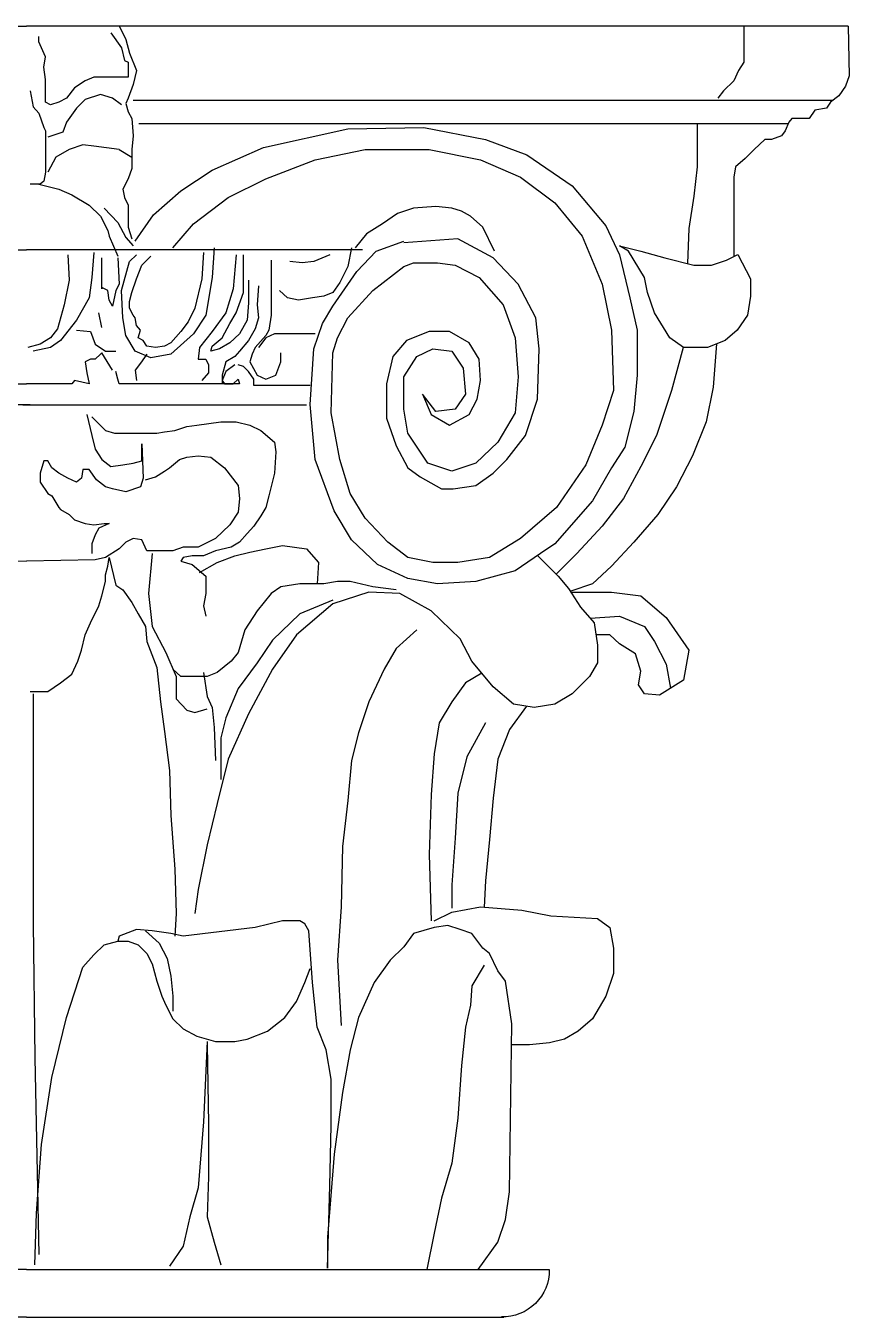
# Model space of a CAD drawing. Header units: metres. Extents: x 2217 to 2595, y -381 to -273.
# Drawn here: x 2354.7901 to 2355.0629, y -371.971 to -371.5432 of the extents above; entities that cross this region are included whole.
import ezdxf

# ---------------------------------------------------------------- set-up
doc = ezdxf.new("R2010")
doc.units = ezdxf.units.M
doc.header["$LTSCALE"] = 0.5
doc.header["$MEASUREMENT"] = 0
doc.layers.add('0-COLH', color=7, linetype='Continuous')

# ---------------------------------------------------------------- blocks, each defined once
blk = doc.blocks.new('dd')
at = {"layer": '0-COLH', "ltscale": 0.5}
for p, q in [((-0.47373, 10.20842, 0.01584), (-0.47435, 10.1757, 0.01584)), ((-0.47373, 10.20842, 0.01584), (-0.22007, 10.20842, 0.01584)), ((-0.40455, 10.20873, 0.01584), (-0.40455, 10.19502, 0.01584)), ((-0.22007, 10.20842, 0.01584), (0.07068, 10.20842, 0.01584)), ((0.00929, 10.20873, 0.01584), (0.00492, 10.1997, 0.01584)), ((0.61508, 10.20842, 0.01584), (0.07068, 10.20842, 0.01584)), ((0.00492, 10.1997, 0.01584), (0.00243, 10.19066, 0.01584)), ((0.0149, 10.20406, 0.01584), (0.00773, 10.19409, 0.01584)), ((0.05821, 10.18817, 0.01584), (0.06257, 10.19814, 0.01584)), ((0.06257, 10.19814, 0.01584), (0.06257, 10.20157, 0.01584)), ((-0.40455, 10.19502, 0.01584), (-0.40455, 10.18474, 0.01584)), ((0.00243, 10.19066, 0.01584), (-0.00224, 10.17913, 0.01584)), ((0.00773, 10.19409, 0.01584), (0.00586, 10.18567, 0.01584)), ((-0.40455, 10.18474, 0.01584), (-0.40112, 10.17913, 0.01584)), ((0.00586, 10.18567, 0.01584), (0.00337, 10.18474, 0.01584)), ((0.00337, 10.18474, 0.01584), (0.00337, 10.17477, 0.01584)), ((0.05915, 10.18131, 0.01584), (0.05821, 10.18817, 0.01584)), ((0.05821, 10.17321, 0.01584), (0.05915, 10.18131, 0.01584)), ((-0.47435, 10.1757, 0.01584), (-0.47186, 10.16884, 0.01584)), ((-0.40112, 10.17913, 0.01584), (-0.39801, 10.17227, 0.01584)), ((-0.39801, 10.17227, 0.01584), (-0.39115, 10.16573, 0.01584)), ((-0.00224, 10.17913, 0.01584), (-0.00006, 10.16978, 0.01584)), ((0.00337, 10.17477, 0.01584), (0.02611, 10.17477, 0.01584)), ((0.02611, 10.17477, 0.01584), (0.03172, 10.17227, 0.01584)), ((0.03172, 10.17227, 0.01584), (0.03889, 10.1676, 0.01584)), ((0.05821, 10.1676, 0.01584), (0.05821, 10.17321, 0.01584)), ((-0.47186, 10.16884, 0.01584), (-0.4675, 10.1623, 0.01584)), ((-0.39115, 10.16573, 0.01584), (-0.38741, 10.16074, 0.01584)), ((-0.00006, 10.16978, 0.01584), (0.00337, 10.16074, 0.01584)), ((0.03889, 10.1676, 0.01584), (0.04419, 10.16074, 0.01584)), ((0.05821, 10.15825, 0.01584), (0.05821, 10.1676, 0.01584)), ((0.06818, 10.16573, 0.01584), (0.06631, 10.15513, 0.01584)), ((-0.4675, 10.1623, 0.01584), (-0.46189, 10.15825, 0.01584)), ((-0.00006, 10.1595, 0.01584), (-0.46376, 10.1595, 0.01584)), ((-0.46189, 10.15825, 0.01584), (-0.4594, 10.1542, 0.01584)), ((0.00337, 10.16074, 0.01584), (0.00492, 10.15731, 0.01584)), ((0.00492, 10.15731, 0.01584), (0.00337, 10.15171, 0.01584)), ((0.00773, 10.15638, 0.01584), (0.01365, 10.16074, 0.01584)), ((0.01365, 10.16074, 0.01584), (0.02175, 10.16324, 0.01584)), ((0.02175, 10.16324, 0.01584), (0.03172, 10.15981, 0.01584)), ((0.03172, 10.15981, 0.01584), (0.03764, 10.1542, 0.01584)), ((0.04419, 10.16074, 0.01584), (0.04917, 10.15825, 0.01584)), ((0.04917, 10.15825, 0.01584), (0.05478, 10.15638, 0.01584)), ((0.05478, 10.15638, 0.01584), (0.05821, 10.15825, 0.01584)), ((0.06631, 10.15513, 0.01584), (0.06257, 10.15077, 0.01584)), ((-0.4594, 10.1542, 0.01584), (-0.45161, 10.15295, 0.01584)), ((-0.45161, 10.15295, 0.01584), (-0.44787, 10.14734, 0.01584)), ((-0.44787, 10.14734, 0.01584), (-0.43634, 10.14734, 0.01584)), ((-0.43634, 10.14734, 0.01584), (-0.43447, 10.14485, 0.01584)), ((0.00087, 10.14734, 0.01584), (-0.00006, 10.13581, 0.01584)), ((0.00337, 10.15171, 0.01584), (0.00087, 10.14734, 0.01584)), ((0.03764, 10.1542, 0.01584), (0.04419, 10.14485, 0.01584)), ((0.06257, 10.15077, 0.01584), (0.05915, 10.14142, 0.01584)), ((-0.43447, 10.14485, 0.01584), (-0.43197, 10.13924, 0.01584)), ((-0.0038, 10.14391, 0.01584), (-0.43415, 10.14391, 0.01584)), ((-0.43197, 10.13924, 0.01584), (-0.42948, 10.13581, 0.01584)), ((-0.3737, 10.14391, 0.01584), (-0.3737, 10.11525, 0.01584)), ((-0.19265, 10.14142, 0.01584), (-0.23347, 10.13332, 0.01584)), ((-0.14216, 10.14049, 0.01584), (-0.19265, 10.14142, 0.01584)), ((-0.08638, 10.12802, 0.01584), (-0.14216, 10.14049, 0.01584)), ((0.04419, 10.14485, 0.01584), (0.04668, 10.13831, 0.01584)), ((0.04668, 10.13831, 0.01584), (0.05665, 10.13488, 0.01584)), ((0.05915, 10.14142, 0.01584), (0.05821, 10.13924, 0.01584)), ((0.05821, 10.13924, 0.01584), (0.05821, 10.13145, 0.01584)), ((-0.42948, 10.13581, 0.01584), (-0.42294, 10.13332, 0.01584)), ((-0.42294, 10.13332, 0.01584), (-0.41857, 10.13332, 0.01584)), ((-0.41857, 10.13332, 0.01584), (-0.41141, 10.12678, 0.01584)), ((-0.23347, 10.13332, 0.01584), (-0.26089, 10.12335, 0.01584)), ((-0.00006, 10.13581, 0.01584), (0.00087, 10.12678, 0.01584)), ((0.02611, 10.12896, 0.01584), (0.03328, 10.12989, 0.01584)), ((0.03328, 10.12989, 0.01584), (0.04232, 10.12678, 0.01584)), ((0.05821, 10.13145, 0.01584), (0.05821, 10.12179, 0.01584)), ((-0.41141, 10.12678, 0.01584), (-0.40548, 10.12085, 0.01584)), ((-0.40548, 10.12085, 0.01584), (-0.39894, 10.11525, 0.01584)), ((-0.26089, 10.12335, 0.01584), (-0.29081, 10.10278, 0.01584)), ((-0.19607, 10.12678, 0.01584), (-0.23004, 10.11992, 0.01584)), ((-0.15369, 10.12678, 0.01584), (-0.19607, 10.12678, 0.01584)), ((-0.12066, 10.11992, 0.01584), (-0.15369, 10.12678, 0.01584)), ((-0.05242, 10.11306, 0.01584), (-0.08638, 10.12802, 0.01584)), ((0.00087, 10.12678, 0.01584), (0.00087, 10.11431, 0.01584)), ((0.00929, 10.12678, 0.01584), (0.00087, 10.12179, 0.01584)), ((0.00929, 10.12678, 0.01584), (0.02611, 10.12896, 0.01584)), ((0.04232, 10.12678, 0.01584), (0.05136, 10.12179, 0.01584)), ((0.05136, 10.12179, 0.01584), (0.05665, 10.11182, 0.01584)), ((0.05821, 10.12179, 0.01584), (0.05821, 10.11182, 0.01584)), ((-0.39894, 10.11525, 0.01584), (-0.39801, 10.10839, 0.01584)), ((-0.3737, 10.11525, 0.01584), (-0.37152, 10.09592, 0.01584)), ((-0.23004, 10.11992, 0.01584), (-0.25653, 10.10839, 0.01584)), ((-0.08794, 10.10745, 0.01584), (-0.12066, 10.11992, 0.01584)), ((-0.03154, 10.09935, 0.01584), (-0.05242, 10.11306, 0.01584)), ((0.00087, 10.11431, 0.01584), (0.00337, 10.10745, 0.01584)), ((-0.39801, 10.10839, 0.01584), (-0.39801, 10.05604, 0.01584)), ((-0.25653, 10.10839, 0.01584), (-0.27928, 10.09156, 0.01584)), ((-0.06301, 10.09499, 0.01584), (-0.08794, 10.10745, 0.01584)), ((0.00337, 10.10745, 0.01584), (0.00679, 10.1006, 0.01584)), ((0.06257, 10.10372, 0.01584), (0.04917, 10.1006, 0.01584)), ((0.05821, 10.11182, 0.01584), (0.05915, 10.1059, 0.01584)), ((0.05915, 10.1059, 0.01584), (0.06164, 10.10372, 0.01584)), ((0.06164, 10.10372, 0.01584), (0.06818, 10.10372, 0.01584)), ((-0.37152, 10.09592, 0.01584), (-0.36809, 10.07442, 0.01584)), ((-0.29081, 10.10278, 0.01584), (-0.31324, 10.07629, 0.01584)), ((-0.03995, 10.07754, 0.01584), (-0.06301, 10.09499, 0.01584)), ((-0.01346, 10.08346, 0.01584), (-0.03154, 10.09935, 0.01584)), ((0.00586, 10.09499, 0.01584), (0.00337, 10.09, 0.01584)), ((0.00679, 10.1006, 0.01584), (0.00586, 10.09499, 0.01584)), ((0.04076, 10.09686, 0.01584), (0.02923, 10.09, 0.01584)), ((0.04917, 10.1006, 0.01584), (0.04076, 10.09686, 0.01584)), ((-0.27928, 10.09156, 0.01584), (-0.29735, 10.06944, 0.01584)), ((-0.21758, 10.08595, 0.01584), (-0.21103, 10.08782, 0.01584)), ((-0.21103, 10.08782, 0.01584), (-0.20044, 10.08907, 0.01584)), ((-0.20044, 10.08907, 0.01584), (-0.18579, 10.08782, 0.01584)), ((-0.18579, 10.08782, 0.01584), (-0.1752, 10.08439, 0.01584)), ((0.00337, 10.09, 0.01584), (0.00337, 10.08252, 0.01584)), ((0.01926, 10.08782, 0.01584), (0.01022, 10.07847, 0.01584)), ((0.02923, 10.09, 0.01584), (0.02175, 10.08252, 0.01584)), ((-0.2316, 10.07536, 0.01584), (-0.2235, 10.08252, 0.01584)), ((-0.2235, 10.08252, 0.01584), (-0.21758, 10.08595, 0.01584)), ((-0.1752, 10.08439, 0.01584), (-0.16522, 10.07754, 0.01584)), ((-0.00131, 10.06601, 0.01584), (-0.01346, 10.08346, 0.01584)), ((0.00337, 10.08252, 0.01584), (0.00337, 10.07536, 0.01584)), ((0.01022, 10.07847, 0.01584), (0.00492, 10.0685, 0.01584)), ((0.02175, 10.08252, 0.01584), (0.01676, 10.07318, 0.01584)), ((-0.36809, 10.07442, 0.01584), (-0.36716, 10.05136, 0.01584)), ((-0.31324, 10.07629, 0.01584), (-0.32228, 10.05697, 0.01584)), ((-0.29735, 10.06944, 0.01584), (-0.31075, 10.03765, 0.01584)), ((-0.23939, 10.05946, 0.01584), (-0.2316, 10.07536, 0.01584)), ((-0.16522, 10.07754, 0.01584), (-0.15463, 10.07099, 0.01584)), ((-0.15463, 10.07099, 0.01584), (-0.14715, 10.06165, 0.01584)), ((-0.02624, 10.06165, 0.01584), (-0.03995, 10.07754, 0.01584)), ((0.00337, 10.07536, 0.01584), (0.00087, 10.06757, 0.01584)), ((0.01583, 10.06944, 0.01584), (0.01022, 10.05604, 0.01584)), ((0.01676, 10.07318, 0.01584), (0.01583, 10.06944, 0.01584)), ((-0.32228, 10.06289, 0.01584), (-0.3363, 10.05946, 0.01584)), ((-0.3282, 10.05946, 0.01584), (-0.32228, 10.06289, 0.01584)), ((-0.23845, 10.0551, 0.01584), (-0.21508, 10.06757, 0.01584)), ((-0.21508, 10.06757, 0.01584), (-0.17925, 10.06507, 0.01584)), ((-0.16086, 10.05946, 0.01584), (-0.17925, 10.06601, 0.01584)), ((-0.14466, 10.06165, 0.01584), (-0.14216, 10.04918, 0.01584)), ((-0.05366, 10.06165, 0.01584), (-0.05242, 10.04201, 0.01584)), ((0.00492, 10.0685, 0.01584), (-0.00006, 10.06289, 0.01584)), ((-0.4005, 10.05728, 0.01584), (-0.40891, 10.04108, 0.01584)), ((-0.39302, 10.05354, 0.01584), (-0.4005, 10.05728, 0.01584)), ((-0.38305, 10.05012, 0.01584), (-0.39302, 10.05354, 0.01584)), ((-0.3522, 10.0551, 0.01584), (-0.37152, 10.05012, 0.01584)), ((-0.3363, 10.05946, 0.01584), (-0.3522, 10.0551, 0.01584)), ((-0.3388, 10.04201, 0.01584), (-0.3282, 10.05946, 0.01584)), ((-0.32228, 10.05697, 0.01584), (-0.32914, 10.02861, 0.01584)), ((-0.25497, 10.03765, 0.01584), (-0.23845, 10.0551, 0.01584)), ((-0.14808, 10.04606, 0.01584), (-0.16086, 10.05946, 0.01584)), ((-0.15182, 10.0604, 0.01584), (0.07068, 10.0604, 0.01584)), ((-0.13032, 10.05697, 0.01584), (-0.11973, 10.05261, 0.01584)), ((-0.11973, 10.05261, 0.01584), (-0.11194, 10.05167, 0.01584)), ((-0.11194, 10.05167, 0.01584), (-0.10383, 10.05261, 0.01584)), ((-0.09137, 10.05354, 0.01584), (-0.09137, 10.03329, 0.01584)), ((-0.07298, 10.0551, 0.01584), (-0.07298, 10.05697, 0.01584)), ((-0.07298, 10.04606, 0.01584), (-0.07298, 10.0551, 0.01584)), ((-0.06831, 10.05697, 0.01584), (-0.06613, 10.03453, 0.01584)), ((-0.04649, 10.05853, 0.01584), (-0.04556, 10.04108, 0.01584)), ((-0.00567, 10.05012, 0.01584), (-0.01159, 10.05604, 0.01584)), ((0.00243, 10.05261, 0.01584), (-0.00224, 10.05697, 0.01584)), ((0.00773, 10.03329, 0.01584), (0.00243, 10.05261, 0.01584)), ((0.01022, 10.0551, 0.01584), (0.00929, 10.03765, 0.01584)), ((0.02082, 10.04451, 0.01584), (0.02082, 10.0551, 0.01584)), ((0.02611, 10.05853, 0.01584), (0.02736, 10.04201, 0.01584)), ((0.04325, 10.05697, 0.01584), (0.04232, 10.04014, 0.01584)), ((0.29286, 10.0604, 0.01584), (0.07068, 10.0604, 0.01584)), ((-0.37152, 10.05012, 0.01584), (-0.38305, 10.05012, 0.01584)), ((-0.21321, 10.05012, 0.01584), (-0.22911, 10.04201, 0.01584)), ((-0.20168, 10.05167, 0.01584), (-0.21321, 10.05012, 0.01584)), ((-0.18579, 10.05167, 0.01584), (-0.20168, 10.05167, 0.01584)), ((-0.17925, 10.04918, 0.01584), (-0.18579, 10.05167, 0.01584)), ((-0.15868, 10.03329, 0.01584), (-0.17925, 10.04918, 0.01584)), ((-0.13219, 10.023, 0.01584), (-0.14808, 10.04606, 0.01584)), ((-0.14216, 10.04918, 0.01584), (-0.13687, 10.03859, 0.01584)), ((-0.07298, 10.03204, 0.01584), (-0.07298, 10.04606, 0.01584)), ((-0.00224, 10.04108, 0.01584), (-0.00567, 10.05012, 0.01584)), ((0.02082, 10.03453, 0.01584), (0.02082, 10.04451, 0.01584)), ((-0.40891, 10.04108, 0.01584), (-0.40891, 10.02955, 0.01584)), ((-0.34067, 10.03204, 0.01584), (-0.3388, 10.04201, 0.01584)), ((-0.31075, 10.03765, 0.01584), (-0.31698, 10.00711, 0.01584)), ((-0.26681, 10.01521, 0.01584), (-0.25497, 10.03765, 0.01584)), ((-0.22911, 10.04201, 0.01584), (-0.245, 10.02394, 0.01584)), ((-0.13687, 10.03859, 0.01584), (-0.13219, 10.03204, 0.01584)), ((-0.08295, 10.0364, 0.01584), (-0.08202, 10.02394, 0.01584)), ((-0.07641, 10.04014, 0.01584), (-0.07641, 10.02519, 0.01584)), ((-0.05242, 10.04201, 0.01584), (-0.04805, 10.01708, 0.01584)), ((-0.04556, 10.04108, 0.01584), (-0.04089, 10.02176, 0.01584)), ((0.00087, 10.03204, 0.01584), (-0.00224, 10.04108, 0.01584)), ((0.00929, 10.03765, 0.01584), (0.01147, 10.03329, 0.01584)), ((0.01676, 10.03329, 0.01584), (0.02082, 10.03547, 0.01584)), ((0.02082, 10.03547, 0.01584), (0.02082, 10.03453, 0.01584)), ((0.02736, 10.04201, 0.01584), (0.02923, 10.02861, 0.01584)), ((0.04232, 10.04014, 0.01584), (0.04575, 10.02394, 0.01584)), ((-0.40891, 10.02955, 0.01584), (-0.40704, 10.01708, 0.01584)), ((-0.34534, 10.01864, 0.01584), (-0.34067, 10.03204, 0.01584)), ((-0.32914, 10.02861, 0.01584), (-0.33381, 10.00711, 0.01584)), ((-0.14216, 10.01521, 0.01584), (-0.15868, 10.03329, 0.01584)), ((-0.13219, 10.03204, 0.01584), (-0.12627, 10.02955, 0.01584)), ((-0.12627, 10.02955, 0.01584), (-0.11879, 10.02861, 0.01584)), ((-0.11879, 10.02861, 0.01584), (-0.10944, 10.02706, 0.01584)), ((-0.10944, 10.02706, 0.01584), (-0.10228, 10.02861, 0.01584)), ((-0.10228, 10.02861, 0.01584), (-0.09698, 10.03329, 0.01584)), ((-0.09137, 10.03329, 0.01584), (-0.09137, 10.01708, 0.01584)), ((-0.06831, 10.01864, 0.01584), (-0.07298, 10.03204, 0.01584)), ((-0.06613, 10.03453, 0.01584), (-0.06145, 10.01864, 0.01584)), ((0.00243, 10.02612, 0.01584), (0.00087, 10.03204, 0.01584)), ((0.00679, 10.01521, 0.01584), (0.00773, 10.03329, 0.01584)), ((0.01147, 10.03329, 0.01584), (0.01365, 10.023, 0.01584)), ((0.01365, 10.023, 0.01584), (0.01583, 10.02706, 0.01584)), ((0.01583, 10.02706, 0.01584), (0.01676, 10.03329, 0.01584)), ((0.02923, 10.02861, 0.01584), (0.03764, 10.01366, 0.01584)), ((-0.35563, 10.00213, 0.01584), (-0.34534, 10.01864, 0.01584)), ((-0.245, 10.02394, 0.01584), (-0.2531, 10.00213, 0.01584)), ((-0.12534, 10.01147, 0.01584), (-0.13219, 10.023, 0.01584)), ((-0.08202, 10.02394, 0.01584), (-0.08295, 10.01521, 0.01584)), ((-0.07641, 10.02519, 0.01584), (-0.07548, 10.01366, 0.01584)), ((-0.06395, 10.01147, 0.01584), (-0.06831, 10.01864, 0.01584)), ((-0.06145, 10.01864, 0.01584), (-0.05242, 10.00618, 0.01584)), ((-0.04089, 10.02176, 0.01584), (-0.03652, 10.01272, 0.01584)), ((-0.00006, 10.01708, 0.01584), (0.00243, 10.02176, 0.01584)), ((0.00243, 10.02176, 0.01584), (0.00243, 10.02612, 0.01584)), ((0.02082, 10.00898, 0.01584), (0.02269, 10.01864, 0.01584)), ((0.04575, 10.02394, 0.01584), (0.05011, 10.00805, 0.01584)), ((-0.40704, 10.01708, 0.01584), (-0.40019, 10.00711, 0.01584)), ((-0.26899, 9.99465, 0.01584), (-0.26681, 10.01521, 0.01584)), ((-0.13531, 10.00213, 0.01584), (-0.14216, 10.01521, 0.01584)), ((-0.11973, 9.99465, 0.01584), (-0.12534, 10.01147, 0.01584)), ((-0.09137, 10.01708, 0.01584), (-0.08981, 10.00711, 0.01584)), ((-0.08295, 10.01521, 0.01584), (-0.08077, 10.00805, 0.01584)), ((-0.07548, 10.01366, 0.01584), (-0.07049, 10.00462, 0.01584)), ((-0.05896, 10.00213, 0.01584), (-0.06395, 10.01147, 0.01584)), ((-0.04805, 10.01708, 0.01584), (-0.03995, 10.00462, 0.01584)), ((-0.03652, 10.01272, 0.01584), (-0.03154, 10.00618, 0.01584)), ((-0.00474, 10.00711, 0.01584), (-0.00224, 10.01023, 0.01584)), ((-0.00224, 10.01023, 0.01584), (-0.00131, 10.01521, 0.01584)), ((-0.00131, 10.01521, 0.01584), (-0.00006, 10.01708, 0.01584)), ((0.00492, 10.00368, 0.01584), (0.00679, 10.01521, 0.01584)), ((0.03764, 10.01366, 0.01584), (0.04824, 10.00026, 0.01584)), ((-0.40019, 10.00711, 0.01584), (-0.39209, 10.00026, 0.01584)), ((-0.36466, 9.99558, 0.01584), (-0.35563, 10.00213, 0.01584)), ((-0.33381, 10.00711, 0.01584), (-0.33381, 9.9772, 0.01584)), ((-0.31698, 10.00711, 0.01584), (-0.31823, 9.96722, 0.01584)), ((-0.2531, 10.00213, 0.01584), (-0.25497, 9.97626, 0.01584)), ((-0.22256, 9.9987, 0.01584), (-0.20947, 10.00618, 0.01584)), ((-0.20947, 10.00618, 0.01584), (-0.19607, 10.00618, 0.01584)), ((-0.19607, 10.00618, 0.01584), (-0.18112, 10.00026, 0.01584)), ((-0.13219, 9.99215, 0.01584), (-0.13531, 10.00213, 0.01584)), ((-0.12066, 10.00462, 0.01584), (-0.11194, 10.00462, 0.01584)), ((-0.11194, 10.00462, 0.01584), (-0.10383, 10.00462, 0.01584)), ((-0.10383, 10.00462, 0.01584), (-0.09355, 10.00462, 0.01584)), ((-0.09355, 10.00462, 0.01584), (-0.08794, 10.00213, 0.01584)), ((-0.08981, 10.00711, 0.01584), (-0.08794, 10.00368, 0.01584)), ((-0.08794, 10.00368, 0.01584), (-0.08077, 9.99558, 0.01584)), ((-0.08794, 10.00213, 0.01584), (-0.08295, 9.99558, 0.01584)), ((-0.08077, 10.00805, 0.01584), (-0.07641, 10.00026, 0.01584)), ((-0.07049, 10.00462, 0.01584), (-0.06395, 9.9987, 0.01584)), ((-0.05242, 9.99652, 0.01584), (-0.05896, 10.00213, 0.01584)), ((-0.05242, 10.00618, 0.01584), (-0.044, 9.99558, 0.01584)), ((-0.03995, 10.00462, 0.01584), (-0.02499, 9.99122, 0.01584)), ((-0.03154, 10.00618, 0.01584), (-0.02499, 9.9987, 0.01584)), ((-0.00661, 10.00026, 0.01584), (-0.00318, 10.00213, 0.01584)), ((-0.00318, 10.00213, 0.01584), (-0.00474, 10.00711, 0.01584)), ((-0.00131, 9.99309, 0.01584), (0.00492, 10.00368, 0.01584)), ((0.0283, 10.00618, 0.01584), (0.02518, 9.99776, 0.01584)), ((0.03764, 10.00711, 0.01584), (0.0283, 10.00618, 0.01584)), ((0.05011, 10.00805, 0.01584), (0.05478, 10.00213, 0.01584)), ((0.05478, 10.00213, 0.01584), (0.06164, 9.99776, 0.01584)), ((-0.39209, 10.00026, 0.01584), (-0.38056, 9.99558, 0.01584)), ((-0.38648, 9.99807, 0.01584), (-0.38429, 9.96941, 0.01584)), ((-0.38056, 9.99558, 0.01584), (-0.36466, 9.99558, 0.01584)), ((-0.36435, 9.99558, 0.01584), (-0.35656, 9.96722, 0.01584)), ((-0.26775, 9.9613, 0.01584), (-0.26899, 9.99465, 0.01584)), ((-0.22911, 9.98779, 0.01584), (-0.22256, 9.9987, 0.01584)), ((-0.21103, 9.99309, 0.01584), (-0.21851, 9.98187, 0.01584)), ((-0.19857, 9.99465, 0.01584), (-0.21103, 9.99309, 0.01584)), ((-0.18797, 9.98966, 0.01584), (-0.19857, 9.99465, 0.01584)), ((-0.18112, 10.00026, 0.01584), (-0.17208, 9.98966, 0.01584)), ((-0.11723, 9.95788, 0.01584), (-0.11973, 9.99465, 0.01584)), ((-0.08077, 9.99558, 0.01584), (-0.0789, 9.99122, 0.01584)), ((-0.07641, 10.00026, 0.01584), (-0.07049, 9.99309, 0.01584)), ((-0.07049, 9.99309, 0.01584), (-0.06737, 9.98966, 0.01584)), ((-0.06395, 9.9987, 0.01584), (-0.05709, 9.99465, 0.01584)), ((-0.05709, 9.99465, 0.01584), (-0.05148, 9.99309, 0.01584)), ((-0.05148, 9.99309, 0.01584), (-0.05242, 9.99652, 0.01584)), ((-0.044, 9.99558, 0.01584), (-0.04307, 9.98779, 0.01584)), ((-0.02499, 9.9987, 0.01584), (-0.02063, 9.99652, 0.01584)), ((-0.02063, 9.99652, 0.01584), (-0.01471, 9.99558, 0.01584)), ((-0.01471, 9.99558, 0.01584), (-0.0091, 9.99652, 0.01584)), ((-0.01159, 9.98873, 0.01584), (-0.00131, 9.99309, 0.01584)), ((-0.0091, 9.99652, 0.01584), (-0.00661, 10.00026, 0.01584)), ((0.01832, 9.99309, 0.01584), (0.01147, 9.99309, 0.01584)), ((0.02518, 9.99776, 0.01584), (0.01832, 9.99309, 0.01584)), ((0.04824, 10.00026, 0.01584), (0.05478, 9.99558, 0.01584)), ((0.05478, 9.99558, 0.01584), (0.06631, 9.99309, 0.01584)), ((0.06164, 9.99776, 0.01584), (0.06974, 9.99558, 0.01584)), ((-0.23004, 9.97377, 0.01584), (-0.22911, 9.98779, 0.01584)), ((-0.17925, 9.97626, 0.01584), (-0.18797, 9.98966, 0.01584)), ((-0.17208, 9.98966, 0.01584), (-0.16772, 9.97159, 0.01584)), ((-0.13126, 9.95227, 0.01584), (-0.13219, 9.99215, 0.01584)), ((-0.09791, 9.98623, 0.01584), (-0.09791, 9.99215, 0.01584)), ((-0.09448, 9.9772, 0.01584), (-0.09791, 9.98623, 0.01584)), ((-0.07735, 9.98623, 0.01584), (-0.08202, 9.9772, 0.01584)), ((-0.0789, 9.99122, 0.01584), (-0.07735, 9.98623, 0.01584)), ((-0.07298, 9.98312, 0.01584), (-0.06955, 9.98405, 0.01584)), ((-0.06737, 9.98966, 0.01584), (-0.06145, 9.98623, 0.01584)), ((-0.06737, 9.98405, 0.01584), (-0.06145, 9.97969, 0.01584)), ((-0.06145, 9.98623, 0.01584), (-0.05896, 9.9772, 0.01584)), ((-0.04805, 9.98779, 0.01584), (-0.04992, 9.98405, 0.01584)), ((-0.04992, 9.98405, 0.01584), (-0.04992, 9.97875, 0.01584)), ((-0.04307, 9.98779, 0.01584), (-0.04805, 9.98779, 0.01584)), ((-0.02499, 9.99122, 0.01584), (-0.01159, 9.98873, 0.01584)), ((-0.0091, 9.99122, 0.01584), (-0.00474, 9.9853, 0.01584)), ((-0.00474, 9.9853, 0.01584), (-0.00131, 9.98062, 0.01584)), ((0.01365, 9.98062, 0.01584), (0.02082, 9.99215, 0.01584)), ((0.02082, 9.99215, 0.01584), (0.02175, 9.99122, 0.01584)), ((0.02175, 9.99122, 0.01584), (0.02518, 9.98779, 0.01584)), ((0.02518, 9.98779, 0.01584), (0.0283, 9.98779, 0.01584)), ((0.0283, 9.98779, 0.01584), (0.03172, 9.98623, 0.01584)), ((0.03172, 9.98623, 0.01584), (0.03079, 9.97875, 0.01584)), ((-0.33381, 9.9772, 0.01584), (-0.33163, 9.9532, 0.01584)), ((-0.25497, 9.97626, 0.01584), (-0.2531, 9.95227, 0.01584)), ((-0.21851, 9.98187, 0.01584), (-0.22007, 9.96473, 0.01584)), ((-0.17925, 9.95476, 0.01584), (-0.17925, 9.97626, 0.01584)), ((-0.08794, 9.9747, 0.01584), (-0.09448, 9.9772, 0.01584)), ((-0.08202, 9.9772, 0.01584), (-0.08794, 9.9747, 0.01584)), ((-0.07984, 9.9747, 0.01584), (-0.07641, 9.97969, 0.01584)), ((-0.07641, 9.97969, 0.01584), (-0.07298, 9.98312, 0.01584)), ((-0.06145, 9.97969, 0.01584), (-0.05896, 9.97377, 0.01584)), ((-0.05896, 9.9772, 0.01584), (-0.05896, 9.97159, 0.01584)), ((-0.04992, 9.97875, 0.01584), (-0.04556, 9.97377, 0.01584)), ((-0.00131, 9.98062, 0.01584), (-0.00224, 9.97377, 0.01584)), ((0.01022, 9.9747, 0.01584), (0.01147, 9.97969, 0.01584)), ((0.03079, 9.97875, 0.01584), (0.02923, 9.97159, 0.01584)), ((-0.38429, 9.96941, 0.01584), (-0.37962, 9.94635, 0.01584)), ((-0.35656, 9.96722, 0.01584), (-0.34659, 9.93731, 0.01584)), ((-0.31823, 9.96722, 0.01584), (-0.31075, 9.94416, 0.01584)), ((-0.22786, 9.9613, 0.01584), (-0.23004, 9.97377, 0.01584)), ((-0.16772, 9.97159, 0.01584), (-0.16772, 9.94884, 0.01584)), ((-0.11723, 9.97034, 0.01584), (-0.07984, 9.97034, 0.01584)), ((-0.07984, 9.97034, 0.01584), (-0.07984, 9.9747, 0.01584)), ((-0.06955, 9.9747, 0.01584), (-0.07049, 9.97159, 0.01584)), ((-0.07049, 9.97159, 0.01584), (0.00929, 9.97159, 0.01584)), ((-0.06613, 9.97159, 0.01584), (-0.06955, 9.9747, 0.01584)), ((-0.06052, 9.97159, 0.01584), (-0.06613, 9.97159, 0.01584)), ((-0.05896, 9.97377, 0.01584), (-0.06052, 9.97159, 0.01584)), ((0.00929, 9.97159, 0.01584), (0.01022, 9.9747, 0.01584)), ((0.02923, 9.97159, 0.01584), (0.03889, 9.97377, 0.01584)), ((0.03889, 9.97377, 0.01584), (0.04076, 9.97159, 0.01584)), ((0.04076, 9.97159, 0.01584), (0.07068, 9.97159, 0.01584)), ((0.09997, 9.97159, 0.01584), (0.07068, 9.97159, 0.01584)), ((-0.25996, 9.93731, 0.01584), (-0.26775, 9.9613, 0.01584)), ((-0.22256, 9.95133, 0.01584), (-0.22786, 9.9613, 0.01584)), ((-0.22007, 9.96473, 0.01584), (-0.21321, 9.95476, 0.01584)), ((-0.20044, 9.9532, 0.01584), (-0.19171, 9.96473, 0.01584)), ((-0.19171, 9.96473, 0.01584), (-0.19732, 9.95133, 0.01584)), ((-0.33163, 9.9532, 0.01584), (-0.32571, 9.92952, 0.01584)), ((-0.2531, 9.95227, 0.01584), (-0.24157, 9.93295, 0.01584)), ((-0.20947, 9.94416, 0.01584), (-0.22256, 9.95133, 0.01584)), ((-0.21321, 9.95476, 0.01584), (-0.20044, 9.9532, 0.01584)), ((-0.19732, 9.95133, 0.01584), (-0.20947, 9.94416, 0.01584)), ((-0.18205, 9.93887, 0.01584), (-0.17925, 9.95476, 0.01584)), ((-0.13687, 9.92142, 0.01584), (-0.13126, 9.95227, 0.01584)), ((-0.12066, 9.92142, 0.01584), (-0.11723, 9.95788, 0.01584)), ((0.07317, 9.95756, 0.01584), (-0.11474, 9.95756, 0.01584)), ((0.02736, 9.94977, 0.01584), (0.01832, 9.94074, 0.01584)), ((0.03079, 9.95133, 0.01584), (0.02736, 9.93731, 0.01584)), ((0.06818, 9.95756, 0.01584), (0.25672, 9.95756, 0.01584)), ((-0.37962, 9.94635, 0.01584), (-0.37058, 9.92391, 0.01584)), ((-0.31075, 9.94416, 0.01584), (-0.29984, 9.91799, 0.01584)), ((-0.16772, 9.94884, 0.01584), (-0.17426, 9.93045, 0.01584)), ((-0.07735, 9.94416, 0.01584), (-0.08451, 9.94074, 0.01584)), ((-0.06831, 9.94635, 0.01584), (-0.07735, 9.94416, 0.01584)), ((-0.05802, 9.94635, 0.01584), (-0.06831, 9.94635, 0.01584)), ((-0.04213, 9.94416, 0.01584), (-0.05802, 9.94635, 0.01584)), ((-0.03559, 9.94323, 0.01584), (-0.04213, 9.94416, 0.01584)), ((-0.02749, 9.94074, 0.01584), (-0.03559, 9.94323, 0.01584)), ((-0.34659, 9.93731, 0.01584), (-0.3363, 9.91674, 0.01584)), ((-0.24749, 9.92142, 0.01584), (-0.25996, 9.93731, 0.01584)), ((-0.24157, 9.93295, 0.01584), (-0.22692, 9.91892, 0.01584)), ((-0.19514, 9.91892, 0.01584), (-0.18205, 9.93887, 0.01584)), ((-0.09355, 9.93295, 0.01584), (-0.09448, 9.9264, 0.01584)), ((-0.08451, 9.94074, 0.01584), (-0.09355, 9.93295, 0.01584)), ((-0.02063, 9.9398, 0.01584), (-0.02749, 9.94074, 0.01584)), ((-0.01564, 9.93887, 0.01584), (-0.02063, 9.9398, 0.01584)), ((0.0124, 9.93887, 0.01584), (-0.01564, 9.93887, 0.01584)), ((0.01832, 9.94074, 0.01584), (0.0124, 9.93887, 0.01584)), ((0.02736, 9.93731, 0.01584), (0.02518, 9.92827, 0.01584)), ((-0.37058, 9.92391, 0.01584), (-0.35999, 9.90334, 0.01584)), ((-0.32571, 9.92952, 0.01584), (-0.31698, 9.91581, 0.01584)), ((-0.17426, 9.93045, 0.01584), (-0.18205, 9.91581, 0.01584)), ((-0.09448, 9.9264, 0.01584), (-0.09355, 9.91238, 0.01584)), ((-0.04307, 9.92391, 0.01584), (-0.05148, 9.92297, 0.01584)), ((-0.03559, 9.92297, 0.01584), (-0.04307, 9.92391, 0.01584)), ((-0.00567, 9.9317, 0.01584), (-0.00661, 9.90895, 0.01584)), ((-0.00567, 9.92048, 0.01584), (-0.00567, 9.9317, 0.01584)), ((0.02518, 9.92827, 0.01584), (0.02082, 9.92142, 0.01584)), ((-0.3363, 9.91674, 0.01584), (-0.32477, 9.89555, 0.01584)), ((-0.31698, 9.91581, 0.01584), (-0.30421, 9.89399, 0.01584)), ((-0.29984, 9.91799, 0.01584), (-0.28052, 9.88963, 0.01584)), ((-0.23845, 9.91238, 0.01584), (-0.24749, 9.92142, 0.01584)), ((-0.22692, 9.91892, 0.01584), (-0.21103, 9.91362, 0.01584)), ((-0.21103, 9.91362, 0.01584), (-0.19514, 9.91892, 0.01584)), ((-0.18205, 9.91581, 0.01584), (-0.19015, 9.90989, 0.01584)), ((-0.14372, 9.89898, 0.01584), (-0.13687, 9.92142, 0.01584)), ((-0.13313, 9.88745, 0.01584), (-0.12066, 9.92142, 0.01584)), ((-0.06052, 9.91581, 0.01584), (-0.06955, 9.90428, 0.01584)), ((-0.05148, 9.92297, 0.01584), (-0.06052, 9.91581, 0.01584)), ((-0.0306, 9.92142, 0.01584), (-0.03559, 9.92297, 0.01584)), ((-0.02406, 9.91581, 0.01584), (-0.0306, 9.92142, 0.01584)), ((-0.02063, 9.91362, 0.01584), (-0.02406, 9.91581, 0.01584)), ((-0.00006, 9.91892, 0.01584), (-0.00567, 9.92048, 0.01584)), ((0.00679, 9.91799, 0.01584), (-0.00006, 9.91892, 0.01584)), ((0.0149, 9.91674, 0.01584), (0.00679, 9.91799, 0.01584)), ((0.02082, 9.92142, 0.01584), (0.0149, 9.91674, 0.01584)), ((0.04917, 9.91238, 0.01584), (0.05385, 9.91581, 0.01584)), ((0.05385, 9.91581, 0.01584), (0.05665, 9.92048, 0.01584)), ((0.05665, 9.92048, 0.01584), (0.05915, 9.92048, 0.01584)), ((0.05915, 9.92048, 0.01584), (0.06164, 9.91238, 0.01584)), ((-0.22692, 9.90428, 0.01584), (-0.23845, 9.91238, 0.01584)), ((-0.19015, 9.90989, 0.01584), (-0.20418, 9.90209, 0.01584)), ((-0.09355, 9.91238, 0.01584), (-0.08981, 9.89742, 0.01584)), ((-0.01471, 9.90989, 0.01584), (-0.02063, 9.91362, 0.01584)), ((-0.00816, 9.90802, 0.01584), (-0.01471, 9.90989, 0.01584)), ((-0.00661, 9.90895, 0.01584), (-0.00474, 9.90334, 0.01584)), ((0.01832, 9.90334, 0.01584), (0.02424, 9.90802, 0.01584)), ((0.02424, 9.90802, 0.01584), (0.02923, 9.91487, 0.01584)), ((0.02923, 9.91487, 0.01584), (0.03328, 9.91487, 0.01584)), ((0.03328, 9.91487, 0.01584), (0.03422, 9.90895, 0.01584)), ((0.03422, 9.90895, 0.01584), (0.03764, 9.90646, 0.01584)), ((0.03764, 9.90646, 0.01584), (0.04325, 9.90895, 0.01584)), ((0.04325, 9.90895, 0.01584), (0.04917, 9.91238, 0.01584)), ((0.06164, 9.91238, 0.01584), (0.06164, 9.90646, 0.01584)), ((-0.35999, 9.90334, 0.01584), (-0.34752, 9.88496, 0.01584)), ((-0.21197, 9.90209, 0.01584), (-0.22692, 9.90428, 0.01584)), ((-0.20418, 9.90209, 0.01584), (-0.21197, 9.90209, 0.01584)), ((-0.15369, 9.88246, 0.01584), (-0.14372, 9.89898, 0.01584)), ((-0.06955, 9.90428, 0.01584), (-0.07049, 9.89555, 0.01584)), ((-0.00474, 9.90334, 0.01584), (0.00492, 9.89991, 0.01584)), ((0.00492, 9.89991, 0.01584), (0.01365, 9.90209, 0.01584)), ((0.01365, 9.90209, 0.01584), (0.01832, 9.90334, 0.01584)), ((0.05665, 9.89898, 0.01584), (0.05385, 9.89742, 0.01584)), ((0.06164, 9.90646, 0.01584), (0.05665, 9.89898, 0.01584)), ((-0.32477, 9.89555, 0.01584), (-0.31075, 9.87716, 0.01584)), ((-0.30421, 9.89399, 0.01584), (-0.27928, 9.86563, 0.01584)), ((-0.28052, 9.88963, 0.01584), (-0.25653, 9.86906, 0.01584)), ((-0.08981, 9.89742, 0.01584), (-0.08794, 9.88963, 0.01584)), ((-0.08794, 9.88963, 0.01584), (-0.08451, 9.88402, 0.01584)), ((-0.07049, 9.89555, 0.01584), (-0.06955, 9.88651, 0.01584)), ((0.04917, 9.88963, 0.01584), (0.04824, 9.88838, 0.01584)), ((0.05385, 9.89742, 0.01584), (0.04917, 9.88963, 0.01584)), ((-0.34752, 9.88496, 0.01584), (-0.33163, 9.86657, 0.01584)), ((-0.16865, 9.86657, 0.01584), (-0.15369, 9.88246, 0.01584)), ((-0.14466, 9.86813, 0.01584), (-0.13313, 9.88745, 0.01584)), ((-0.08451, 9.88402, 0.01584), (-0.07984, 9.87716, 0.01584)), ((-0.06955, 9.88651, 0.01584), (-0.06395, 9.8781, 0.01584)), ((0.03889, 9.88153, 0.01584), (0.03172, 9.87903, 0.01584)), ((0.04232, 9.88496, 0.01584), (0.03889, 9.88153, 0.01584)), ((0.04824, 9.88838, 0.01584), (0.04232, 9.88496, 0.01584)), ((-0.31075, 9.87716, 0.01584), (-0.29392, 9.85909, 0.01584)), ((-0.07984, 9.87716, 0.01584), (-0.07548, 9.87249, 0.01584)), ((-0.07548, 9.87249, 0.01584), (-0.07049, 9.86657, 0.01584)), ((-0.06395, 9.8781, 0.01584), (-0.0546, 9.86906, 0.01584)), ((0.01926, 9.87903, 0.01584), (0.01583, 9.87903, 0.01584)), ((0.01583, 9.87903, 0.01584), (0.02269, 9.87592, 0.01584)), ((0.02611, 9.8781, 0.01584), (0.01926, 9.87903, 0.01584)), ((0.02269, 9.87592, 0.01584), (0.02518, 9.87156, 0.01584)), ((0.03172, 9.87903, 0.01584), (0.02611, 9.8781, 0.01584)), ((-0.33163, 9.86657, 0.01584), (-0.31698, 9.85068, 0.01584)), ((-0.27928, 9.86563, 0.01584), (-0.26993, 9.85909, 0.01584)), ((-0.25653, 9.86906, 0.01584), (-0.23596, 9.8566, 0.01584)), ((-0.18205, 9.8566, 0.01584), (-0.16865, 9.86657, 0.01584)), ((-0.1618, 9.85192, 0.01584), (-0.14466, 9.86813, 0.01584)), ((-0.09885, 9.86439, 0.01584), (-0.11474, 9.86221, 0.01584)), ((-0.08794, 9.86221, 0.01584), (-0.09885, 9.86439, 0.01584)), ((-0.07049, 9.86657, 0.01584), (-0.06488, 9.86345, 0.01584)), ((-0.0546, 9.86906, 0.01584), (-0.04307, 9.86345, 0.01584)), ((-0.0091, 9.86096, 0.01584), (-0.00567, 9.86813, 0.01584)), ((-0.00567, 9.86813, 0.01584), (-0.00006, 9.86906, 0.01584)), ((-0.00006, 9.86906, 0.01584), (0.00492, 9.86657, 0.01584)), ((0.00492, 9.86657, 0.01584), (0.00929, 9.86221, 0.01584)), ((0.02518, 9.87156, 0.01584), (0.02736, 9.86563, 0.01584)), ((0.02736, 9.86563, 0.01584), (0.02736, 9.85909, 0.01584)), ((-0.29392, 9.85909, 0.01584), (-0.28021, 9.84538, 0.01584)), ((-0.26775, 9.85784, 0.01584), (-0.28146, 9.84413, 0.01584)), ((-0.26993, 9.85909, 0.01584), (-0.2531, 9.84756, 0.01584)), ((-0.23596, 9.8566, 0.01584), (-0.21508, 9.85317, 0.01584)), ((-0.19857, 9.85317, 0.01584), (-0.18205, 9.8566, 0.01584)), ((-0.11474, 9.86221, 0.01584), (-0.12284, 9.85317, 0.01584)), ((-0.07735, 9.86003, 0.01584), (-0.08794, 9.86221, 0.01584)), ((-0.06737, 9.85753, 0.01584), (-0.07735, 9.86003, 0.01584)), ((-0.05553, 9.85317, 0.01584), (-0.06737, 9.85753, 0.01584)), ((-0.06488, 9.86345, 0.01584), (-0.0546, 9.86096, 0.01584)), ((-0.0546, 9.86096, 0.01584), (-0.04649, 9.85753, 0.01584)), ((-0.04649, 9.85753, 0.01584), (-0.03902, 9.85753, 0.01584)), ((-0.04307, 9.86345, 0.01584), (-0.03309, 9.86345, 0.01584)), ((-0.03902, 9.85753, 0.01584), (-0.03309, 9.8566, 0.01584)), ((-0.03309, 9.86345, 0.01584), (-0.02624, 9.86096, 0.01584)), ((-0.03309, 9.8566, 0.01584), (-0.03154, 9.8541, 0.01584)), ((-0.02624, 9.86096, 0.01584), (-0.02063, 9.86096, 0.01584)), ((-0.02063, 9.86096, 0.01584), (-0.0091, 9.86096, 0.01584)), ((-0.01253, 9.85909, 0.01584), (-0.01003, 9.8326, 0.01584)), ((0.00929, 9.86221, 0.01584), (0.01832, 9.8566, 0.01584)), ((0.01583, 9.8566, 0.01584), (0.01147, 9.83821, 0.01584)), ((0.01676, 9.85068, 0.01584), (0.01583, 9.8566, 0.01584)), ((0.01832, 9.8566, 0.01584), (0.02518, 9.85504, 0.01584)), ((-0.31698, 9.85068, 0.01584), (-0.30421, 9.83915, 0.01584)), ((-0.2531, 9.84756, 0.01584), (-0.22692, 9.8407, 0.01584)), ((-0.21508, 9.85317, 0.01584), (-0.19857, 9.85317, 0.01584)), ((-0.18205, 9.84257, 0.01584), (-0.1618, 9.85192, 0.01584)), ((-0.12284, 9.85317, 0.01584), (-0.12191, 9.83915, 0.01584)), ((-0.044, 9.84663, 0.01584), (-0.05553, 9.85317, 0.01584)), ((-0.03902, 9.85192, 0.01584), (-0.04805, 9.84413, 0.01584)), ((-0.03154, 9.8541, 0.01584), (-0.03902, 9.85192, 0.01584)), ((0.01832, 9.84507, 0.01584), (0.01676, 9.85068, 0.01584)), ((0.02518, 9.85504, 0.01584), (0.07068, 9.8541, 0.01584)), ((0.11586, 9.85504, 0.01584), (0.07068, 9.8541, 0.01584)), ((-0.30421, 9.83915, 0.01584), (-0.28987, 9.83416, 0.01584)), ((-0.28146, 9.84413, 0.01584), (-0.28831, 9.83603, 0.01584)), ((-0.22692, 9.8407, 0.01584), (-0.20168, 9.83915, 0.01584)), ((-0.20168, 9.83915, 0.01584), (-0.18205, 9.84257, 0.01584)), ((-0.15868, 9.83697, 0.01584), (-0.14372, 9.8407, 0.01584)), ((-0.14372, 9.8407, 0.01584), (-0.13531, 9.8407, 0.01584)), ((-0.13531, 9.8407, 0.01584), (-0.12627, 9.83915, 0.01584)), ((-0.12627, 9.83915, 0.01584), (-0.11038, 9.83915, 0.01584)), ((-0.11038, 9.83915, 0.01584), (-0.09791, 9.83697, 0.01584)), ((-0.04805, 9.84413, 0.01584), (-0.04805, 9.8326, 0.01584)), ((0.01832, 9.8407, 0.01584), (0.01832, 9.84507, 0.01584)), ((0.02082, 9.83104, 0.01584), (0.01832, 9.8407, 0.01584)), ((-0.3363, 9.83104, 0.01584), (-0.35313, 9.81671, 0.01584)), ((-0.31698, 9.83354, 0.01584), (-0.3363, 9.83104, 0.01584)), ((-0.28987, 9.83354, 0.01584), (-0.31698, 9.83354, 0.01584)), ((-0.28831, 9.83603, 0.01584), (-0.29642, 9.82357, 0.01584)), ((-0.19732, 9.82107, 0.01584), (-0.17675, 9.8326, 0.01584)), ((-0.17675, 9.8326, 0.01584), (-0.15619, 9.83354, 0.01584)), ((-0.17426, 9.8351, 0.01584), (-0.15868, 9.83697, 0.01584)), ((-0.15619, 9.83354, 0.01584), (-0.13219, 9.82575, 0.01584)), ((-0.09791, 9.83697, 0.01584), (-0.09137, 9.8326, 0.01584)), ((-0.09137, 9.8326, 0.01584), (-0.08202, 9.82107, 0.01584)), ((-0.04805, 9.8326, 0.01584), (-0.04649, 9.8245, 0.01584)), ((-0.01003, 9.8326, 0.01584), (-0.01253, 9.81079, 0.01584)), ((0.00679, 9.8351, 0.01584), (0.00087, 9.82668, 0.01584)), ((0.01147, 9.83821, 0.01584), (0.00679, 9.8351, 0.01584)), ((0.02269, 9.8245, 0.01584), (0.02082, 9.83104, 0.01584)), ((-0.29642, 9.82357, 0.01584), (-0.30545, 9.81328, 0.01584)), ((-0.13219, 9.82824, 0.01584), (-0.11038, 9.8192, 0.01584)), ((-0.13219, 9.82575, 0.01584), (-0.1082, 9.80518, 0.01584)), ((-0.04649, 9.8245, 0.01584), (-0.04805, 9.81764, 0.01584)), ((0.00087, 9.82668, 0.01584), (-0.00318, 9.8192, 0.01584)), ((0.0283, 9.81328, 0.01584), (0.02269, 9.8245, 0.01584)), ((-0.35313, 9.81671, 0.01584), (-0.36809, 9.79521, 0.01584)), ((-0.32228, 9.81764, 0.01584), (-0.3388, 9.81079, 0.01584)), ((-0.30265, 9.8164, 0.01584), (-0.32228, 9.81764, 0.01584)), ((-0.30545, 9.81328, 0.01584), (-0.30764, 9.79832, 0.01584)), ((-0.21664, 9.80269, 0.01584), (-0.19732, 9.82107, 0.01584)), ((-0.11038, 9.8192, 0.01584), (-0.0923, 9.80175, 0.01584)), ((-0.08202, 9.82107, 0.01584), (-0.07392, 9.80861, 0.01584)), ((-0.00318, 9.8192, 0.01584), (-0.00816, 9.81079, 0.01584)), ((0.03172, 9.80518, 0.01584), (0.0283, 9.81328, 0.01584)), ((-0.3388, 9.81079, 0.01584), (-0.34534, 9.80082, 0.01584)), ((-0.32228, 9.79926, 0.01584), (-0.31574, 9.80518, 0.01584)), ((-0.31574, 9.80518, 0.01584), (-0.3067, 9.80518, 0.01584)), ((-0.18797, 9.80861, 0.01584), (-0.17426, 9.79614, 0.01584)), ((-0.1082, 9.80518, 0.01584), (-0.0923, 9.78243, 0.01584)), ((-0.07392, 9.80861, 0.01584), (-0.06955, 9.79365, 0.01584)), ((-0.01253, 9.81079, 0.01584), (-0.02156, 9.79365, 0.01584)), ((-0.00816, 9.81079, 0.01584), (-0.0091, 9.80082, 0.01584)), ((0.03422, 9.79521, 0.01584), (0.03172, 9.80518, 0.01584)), ((-0.34534, 9.80082, 0.01584), (-0.35313, 9.78586, 0.01584)), ((-0.33288, 9.79271, 0.01584), (-0.32228, 9.79926, 0.01584)), ((-0.30764, 9.79832, 0.01584), (-0.30764, 9.78679, 0.01584)), ((-0.22443, 9.78773, 0.01584), (-0.21664, 9.80269, 0.01584)), ((-0.17426, 9.79614, 0.01584), (-0.16616, 9.78243, 0.01584)), ((-0.0923, 9.80175, 0.01584), (-0.08202, 9.78679, 0.01584)), ((-0.0091, 9.80082, 0.01584), (-0.01564, 9.78368, 0.01584)), ((-0.36809, 9.79521, 0.01584), (-0.36466, 9.77526, 0.01584)), ((-0.3363, 9.78118, 0.01584), (-0.33288, 9.79271, 0.01584)), ((-0.23845, 9.7709, 0.01584), (-0.22443, 9.78773, 0.01584)), ((-0.06955, 9.79365, 0.01584), (-0.06488, 9.78773, 0.01584)), ((-0.06488, 9.78773, 0.01584), (-0.05553, 9.78025, 0.01584)), ((-0.02156, 9.79365, 0.01584), (-0.02842, 9.77776, 0.01584)), ((0.03671, 9.78773, 0.01584), (0.03422, 9.79521, 0.01584)), ((0.04076, 9.77932, 0.01584), (0.03671, 9.78773, 0.01584)), ((-0.35313, 9.78586, 0.01584), (-0.35594, 9.76997, 0.01584)), ((-0.33475, 9.77215, 0.01584), (-0.3363, 9.78118, 0.01584)), ((-0.30764, 9.78679, 0.01584), (-0.30234, 9.77776, 0.01584)), ((-0.23098, 9.77994, 0.01584), (-0.22007, 9.77339, 0.01584)), ((-0.16616, 9.78243, 0.01584), (-0.15619, 9.76093, 0.01584)), ((-0.0923, 9.78243, 0.01584), (-0.07641, 9.75283, 0.01584)), ((-0.08202, 9.78679, 0.01584), (-0.06955, 9.76965, 0.01584)), ((-0.05553, 9.78025, 0.01584), (-0.04899, 9.77776, 0.01584)), ((-0.04649, 9.78025, 0.01584), (-0.04899, 9.76436, 0.01584)), ((-0.03154, 9.77776, 0.01584), (-0.02624, 9.78243, 0.01584)), ((-0.01564, 9.78368, 0.01584), (-0.01814, 9.76093, 0.01584)), ((0.04824, 9.77339, 0.01584), (0.04076, 9.77932, 0.01584)), ((-0.36466, 9.77526, 0.01584), (-0.34877, 9.76529, 0.01584)), ((-0.3388, 9.76623, 0.01584), (-0.33475, 9.77215, 0.01584)), ((-0.30234, 9.77776, 0.01584), (-0.29081, 9.76623, 0.01584)), ((-0.25185, 9.75937, 0.01584), (-0.23845, 9.7709, 0.01584)), ((-0.22007, 9.77339, 0.01584), (-0.21103, 9.76093, 0.01584)), ((-0.04899, 9.77776, 0.01584), (-0.03995, 9.77776, 0.01584)), ((-0.03995, 9.77776, 0.01584), (-0.03154, 9.77776, 0.01584)), ((-0.02842, 9.77776, 0.01584), (-0.02842, 9.7628, 0.01584)), ((0.05665, 9.76779, 0.01584), (0.04824, 9.77339, 0.01584)), ((-0.34877, 9.76529, 0.01584), (-0.3388, 9.76623, 0.01584)), ((-0.29081, 9.76623, 0.01584), (-0.27928, 9.75937, 0.01584)), ((-0.06955, 9.76965, 0.01584), (-0.06145, 9.75033, 0.01584)), ((-0.04899, 9.76436, 0.01584), (-0.05242, 9.75719, 0.01584)), ((-0.02842, 9.7628, 0.01584), (-0.03559, 9.75532, 0.01584)), ((0.06818, 9.76779, 0.01584), (0.05665, 9.76779, 0.01584)), ((0.06631, 9.76623, 0.01584), (0.06631, 9.70702, 0.01584)), ((-0.27928, 9.75937, 0.01584), (-0.26557, 9.75719, 0.01584)), ((-0.26557, 9.75719, 0.01584), (-0.25185, 9.75937, 0.01584)), ((-0.26058, 9.75812, 0.01584), (-0.24936, 9.74254, 0.01584)), ((-0.21103, 9.76093, 0.01584), (-0.20262, 9.74691, 0.01584)), ((-0.15619, 9.76093, 0.01584), (-0.14933, 9.74036, 0.01584)), ((-0.07641, 9.75283, 0.01584), (-0.06301, 9.72291, 0.01584)), ((-0.05242, 9.75719, 0.01584), (-0.05366, 9.74379, 0.01584)), ((-0.04089, 9.75376, 0.01584), (-0.04899, 9.75626, 0.01584)), ((-0.03559, 9.75532, 0.01584), (-0.04089, 9.75376, 0.01584)), ((-0.01814, 9.76093, 0.01584), (-0.02063, 9.7413, 0.01584)), ((-0.23347, 9.74691, 0.01584), (-0.221, 9.72447, 0.01584)), ((-0.20262, 9.74691, 0.01584), (-0.1995, 9.72634, 0.01584)), ((-0.06145, 9.75033, 0.01584), (-0.05802, 9.73693, 0.01584)), ((-0.24936, 9.74254, 0.01584), (-0.24157, 9.72291, 0.01584)), ((-0.14933, 9.74036, 0.01584), (-0.14466, 9.72198, 0.01584)), ((-0.05802, 9.73693, 0.01584), (-0.05802, 9.70951, 0.01584)), ((-0.05366, 9.74379, 0.01584), (-0.0546, 9.72198, 0.01584)), ((-0.02063, 9.7413, 0.01584), (-0.02406, 9.71543, 0.01584)), ((-0.24157, 9.72291, 0.01584), (-0.23845, 9.69705, 0.01584)), ((-0.221, 9.72447, 0.01584), (-0.21508, 9.70047, 0.01584)), ((-0.1995, 9.72634, 0.01584), (-0.19732, 9.69954, 0.01584)), ((-0.14466, 9.72198, 0.01584), (-0.14216, 9.69549, 0.01584)), ((-0.06301, 9.72291, 0.01584), (-0.05553, 9.69362, 0.01584)), ((-0.02406, 9.71543, 0.01584), (-0.02499, 9.68552, 0.01584)), ((0.06631, 9.70702, 0.01584), (0.06631, 9.6556, 0.01584)), ((-0.23845, 9.69705, 0.01584), (-0.23596, 9.66962, 0.01584)), ((-0.21508, 9.70047, 0.01584), (-0.21321, 9.67056, 0.01584)), ((-0.19732, 9.69954, 0.01584), (-0.19607, 9.65965, 0.01584)), ((-0.14216, 9.69549, 0.01584), (-0.13874, 9.66495, 0.01584)), ((-0.05553, 9.69362, 0.01584), (-0.04899, 9.6662, 0.01584)), ((-0.02499, 9.68552, 0.01584), (-0.02749, 9.64999, 0.01584)), ((-0.23596, 9.66962, 0.01584), (-0.23347, 9.6422, 0.01584)), ((-0.21321, 9.67056, 0.01584), (-0.21103, 9.63971, 0.01584)), ((-0.19607, 9.65965, 0.01584), (-0.19732, 9.61571, 0.01584)), ((-0.13874, 9.66495, 0.01584), (-0.1378, 9.62506, 0.01584)), ((-0.04899, 9.6662, 0.01584), (-0.04307, 9.63659, 0.01584)), ((0.06631, 9.6556, 0.01584), (0.06631, 9.61384, 0.01584)), ((-0.23347, 9.6422, 0.01584), (-0.23253, 9.62475, 0.01584)), ((-0.02749, 9.64999, 0.01584), (-0.02842, 9.6207, 0.01584)), ((-0.21103, 9.63971, 0.01584), (-0.21103, 9.62413, 0.01584)), ((-0.04307, 9.63659, 0.01584), (-0.04089, 9.6207, 0.01584)), ((-0.23004, 9.62506, 0.01584), (-0.25746, 9.62288, 0.01584)), ((-0.21103, 9.62163, 0.01584), (-0.23004, 9.62506, 0.01584)), ((-0.1378, 9.62506, 0.01584), (-0.13531, 9.58985, 0.01584)), ((-0.30764, 9.61727, 0.01584), (-0.31574, 9.61135, 0.01584)), ((-0.27678, 9.61914, 0.01584), (-0.30764, 9.61727, 0.01584)), ((-0.25746, 9.62288, 0.01584), (-0.27678, 9.61914, 0.01584)), ((-0.1995, 9.61571, 0.01584), (-0.21103, 9.62163, 0.01584)), ((-0.02842, 9.6207, 0.01584), (-0.02749, 9.60574, 0.01584)), ((-0.31574, 9.61135, 0.01584), (-0.31823, 9.59764, 0.01584)), ((-0.2316, 9.59764, 0.01584), (-0.22443, 9.6073, 0.01584)), ((-0.22443, 9.6073, 0.01584), (-0.21664, 9.6101, 0.01584)), ((-0.21664, 9.6101, 0.01584), (-0.20854, 9.6126, 0.01584)), ((-0.20854, 9.6126, 0.01584), (-0.1995, 9.61135, 0.01584)), ((-0.1995, 9.61135, 0.01584), (-0.18579, 9.6073, 0.01584)), ((-0.18579, 9.6073, 0.01584), (-0.17925, 9.59857, 0.01584)), ((-0.11879, 9.57489, 0.01584), (-0.1163, 9.60917, 0.01584)), ((-0.1163, 9.60917, 0.01584), (-0.11381, 9.61384, 0.01584)), ((-0.11381, 9.61384, 0.01584), (-0.11038, 9.61571, 0.01584)), ((-0.11038, 9.61571, 0.01584), (-0.09885, 9.61571, 0.01584)), ((-0.09885, 9.61571, 0.01584), (-0.08077, 9.61135, 0.01584)), ((-0.08077, 9.61135, 0.01584), (-0.03309, 9.60574, 0.01584)), ((-0.03309, 9.60574, 0.01584), (-0.02499, 9.6073, 0.01584)), ((-0.02499, 9.6073, 0.01584), (-0.01253, 9.60917, 0.01584)), ((-0.00816, 9.60917, 0.01584), (-0.0172, 9.60107, 0.01584)), ((-0.01253, 9.60917, 0.01584), (-0.00224, 9.6101, 0.01584)), ((-0.00224, 9.6101, 0.01584), (0.00929, 9.60574, 0.01584)), ((0.06631, 9.61384, 0.01584), (0.06507, 9.52503, 0.01584)), ((-0.0172, 9.60107, 0.01584), (-0.0225, 9.59078, 0.01584)), ((-0.00318, 9.59982, 0.01584), (-0.0091, 9.59421, 0.01584)), ((0.00337, 9.60231, 0.01584), (-0.00318, 9.59982, 0.01584)), ((0.01022, 9.60231, 0.01584), (0.00337, 9.60231, 0.01584)), ((0.00929, 9.60574, 0.01584), (0.01022, 9.60231, 0.01584)), ((0.01926, 9.59982, 0.01584), (0.01022, 9.60231, 0.01584)), ((0.02611, 9.59328, 0.01584), (0.01926, 9.59982, 0.01584)), ((-0.31823, 9.59764, 0.01584), (-0.31823, 9.58081, 0.01584)), ((-0.24157, 9.58268, 0.01584), (-0.23596, 9.59421, 0.01584)), ((-0.23596, 9.59421, 0.01584), (-0.2316, 9.59764, 0.01584)), ((-0.17925, 9.59857, 0.01584), (-0.17021, 9.58985, 0.01584)), ((-0.0225, 9.59078, 0.01584), (-0.02499, 9.57925, 0.01584)), ((-0.0091, 9.59421, 0.01584), (-0.01253, 9.58736, 0.01584)), ((0.03328, 9.58517, 0.01584), (0.02611, 9.59328, 0.01584)), ((-0.24656, 9.57582, 0.01584), (-0.24157, 9.58268, 0.01584)), ((-0.23253, 9.58642, 0.01584), (-0.22443, 9.57271, 0.01584)), ((-0.17021, 9.58985, 0.01584), (-0.15961, 9.57489, 0.01584)), ((-0.13531, 9.58985, 0.01584), (-0.1378, 9.54653, 0.01584)), ((-0.11381, 9.57489, 0.01584), (-0.11723, 9.58424, 0.01584)), ((-0.01253, 9.58736, 0.01584), (-0.01564, 9.57582, 0.01584)), ((0.04419, 9.55183, 0.01584), (0.03328, 9.58517, 0.01584)), ((-0.31823, 9.58081, 0.01584), (-0.31324, 9.56585, 0.01584)), ((-0.25092, 9.54747, 0.01584), (-0.24656, 9.57582, 0.01584)), ((-0.15961, 9.57489, 0.01584), (-0.14933, 9.55183, 0.01584)), ((-0.12191, 9.54529, 0.01584), (-0.11879, 9.57489, 0.01584)), ((-0.1082, 9.56243, 0.01584), (-0.11381, 9.57489, 0.01584)), ((-0.02499, 9.57925, 0.01584), (-0.02624, 9.56585, 0.01584)), ((-0.01564, 9.57582, 0.01584), (-0.01907, 9.56585, 0.01584)), ((-0.31324, 9.56585, 0.01584), (-0.30421, 9.5509, 0.01584)), ((-0.22443, 9.57271, 0.01584), (-0.2235, 9.55993, 0.01584)), ((-0.02624, 9.56585, 0.01584), (-0.02624, 9.55588, 0.01584)), ((-0.01907, 9.56585, 0.01584), (-0.02156, 9.55993, 0.01584)), ((-0.2235, 9.55993, 0.01584), (-0.22007, 9.54529, 0.01584)), ((-0.10041, 9.55183, 0.01584), (-0.1082, 9.56243, 0.01584)), ((-0.02156, 9.55993, 0.01584), (-0.02624, 9.5509, 0.01584)), ((-0.30421, 9.5509, 0.01584), (-0.29486, 9.54279, 0.01584)), ((-0.24936, 9.43622, 0.01584), (-0.25092, 9.54747, 0.01584)), ((-0.14933, 9.55183, 0.01584), (-0.14372, 9.53033, 0.01584)), ((-0.08888, 9.54279, 0.01584), (-0.10041, 9.55183, 0.01584)), ((-0.02624, 9.5509, 0.01584), (-0.03309, 9.54435, 0.01584)), ((0.05385, 9.51194, 0.01584), (0.04419, 9.55183, 0.01584)), ((-0.29486, 9.54279, 0.01584), (-0.28582, 9.5375, 0.01584)), ((-0.22007, 9.54529, 0.01584), (-0.21758, 9.52004, 0.01584)), ((-0.12783, 9.53033, 0.01584), (-0.12191, 9.54529, 0.01584)), ((-0.07548, 9.5375, 0.01584), (-0.08888, 9.54279, 0.01584)), ((-0.04213, 9.53937, 0.01584), (-0.0546, 9.53594, 0.01584)), ((-0.03309, 9.54435, 0.01584), (-0.04213, 9.53937, 0.01584)), ((-0.28582, 9.5375, 0.01584), (-0.27585, 9.535, 0.01584)), ((-0.27585, 9.535, 0.01584), (-0.26245, 9.53376, 0.01584)), ((-0.26245, 9.53376, 0.01584), (-0.25061, 9.53376, 0.01584)), ((-0.14372, 9.53033, 0.01584), (-0.13874, 9.50197, 0.01584)), ((-0.13126, 9.51101, 0.01584), (-0.12783, 9.53033, 0.01584)), ((-0.06737, 9.53594, 0.01584), (-0.07548, 9.5375, 0.01584)), ((-0.0546, 9.53594, 0.01584), (-0.06737, 9.53594, 0.01584)), ((-0.04899, 9.53376, 0.01584), (-0.04992, 9.4814, 0.01584)), ((-0.04899, 9.53594, 0.01584), (-0.04649, 9.48265, 0.01584)), ((0.06507, 9.52503, 0.01584), (0.06257, 9.39477, 0.01584)), ((-0.21758, 9.52004, 0.01584), (-0.21508, 9.48514, 0.01584)), ((-0.13126, 9.48016, 0.01584), (-0.13126, 9.51101, 0.01584)), ((0.0607, 9.46769, 0.01584), (0.05385, 9.51194, 0.01584)), ((-0.13874, 9.50197, 0.01584), (-0.13313, 9.46115, 0.01584)), ((-0.21508, 9.48514, 0.01584), (-0.21103, 9.45523, 0.01584)), ((-0.13032, 9.44027, 0.01584), (-0.13126, 9.48016, 0.01584)), ((-0.04992, 9.4814, 0.01584), (-0.04992, 9.44619, 0.01584)), ((-0.04649, 9.48265, 0.01584), (-0.04307, 9.43902, 0.01584)), ((0.06413, 9.42219, 0.01584), (0.0607, 9.46769, 0.01584)), ((-0.21103, 9.45523, 0.01584), (-0.20418, 9.43217, 0.01584)), ((-0.13313, 9.46115, 0.01584), (-0.12876, 9.4063, 0.01584)), ((-0.04992, 9.44619, 0.01584), (-0.04899, 9.4197, 0.01584)), ((-0.24656, 9.41783, 0.01584), (-0.24936, 9.43622, 0.01584)), ((-0.12876, 9.38573, 0.01584), (-0.13032, 9.44027, 0.01584)), ((-0.04307, 9.43902, 0.01584), (-0.03746, 9.4197, 0.01584)), ((-0.20418, 9.43217, 0.01584), (-0.1995, 9.40879, 0.01584)), ((-0.04899, 9.4197, 0.01584), (-0.05366, 9.40287, 0.01584)), ((-0.03746, 9.4197, 0.01584), (-0.03309, 9.40038, 0.01584)), ((0.06507, 9.38792, 0.01584), (0.06413, 9.42219, 0.01584)), ((-0.24157, 9.40287, 0.01584), (-0.24656, 9.41783, 0.01584)), ((-0.22848, 9.3848, 0.01584), (-0.24157, 9.40287, 0.01584)), ((-0.1995, 9.40879, 0.01584), (-0.19452, 9.3848, 0.01584)), ((-0.12876, 9.4063, 0.01584), (-0.12876, 9.38573, 0.01584)), ((-0.05366, 9.40287, 0.01584), (-0.05802, 9.38792, 0.01584)), ((-0.03309, 9.40038, 0.01584), (-0.02406, 9.38698, 0.01584)), ((-0.22848, 9.3848, 0.01584), (-0.27585, 9.3848, 0.01584)), ((0.07068, 9.3848, 0.01584), (-0.22848, 9.3848, 0.01584)), ((0.07068, 9.3848, 0.01584), (0.36983, 9.3848, 0.01584)), ((0.07068, 9.35333, 0.01584), (-0.24562, 9.35333, 0.01584)), ((0.07068, 9.35333, 0.01584), (0.38697, 9.35333, 0.01584))]:
    blk.add_line(p, q, dxfattribs=at)
blk.add_arc((-0.24477, 9.38433, 0.01584), 0.03091, 179.42273, 271.33222, dxfattribs=at)

msp = doc.modelspace()

# ---------------------------------------------------------------- block references
at = {"layer": '0-COLH', "xscale": -0.5, "yscale": 0.5, "zscale": 0.5}
msp.add_blockref('dd', (2354.82569, -376.6476), dxfattribs=at)

doc.saveas('drawing.dxf')
